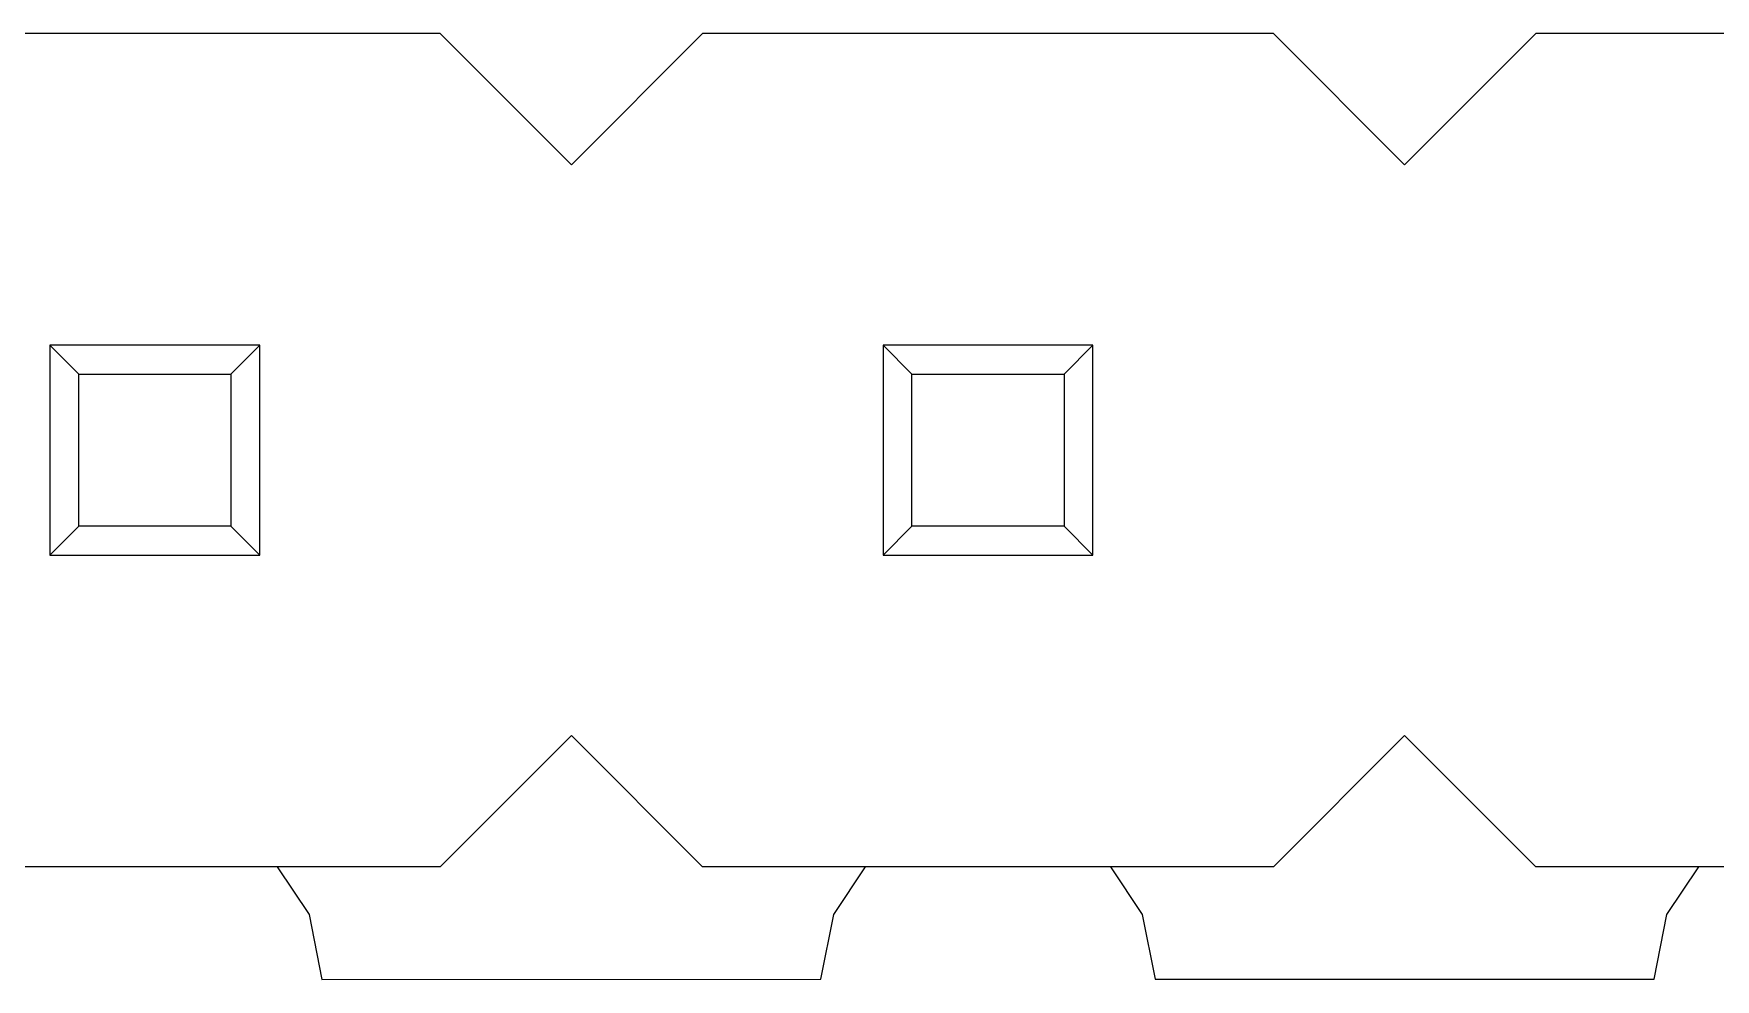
# Model space of a CAD drawing. Header units: millimetres. Extents: x 563 to 681, y 173 to 284.
# Drawn here: x 655.2 to 660.32, y 173.4 to 176.29 of the extents above; entities that cross this region are included whole.
import ezdxf

# ---------------------------------------------------------------- set-up
doc = ezdxf.new("R2010")
doc.units = ezdxf.units.MM
doc.header["$LTSCALE"] = 30.734
doc.layers.get('0').update_dxf_attribs({"linetype": 'CONTINUOUS'})

msp = doc.modelspace()

# ---------------------------------------------------------------- linework, layer by layer
at = {"linetype": 'Continuous'}
for p, q in [((656.4355, 176.2854), (654.6955, 176.2854)), ((656.4355, 176.2854), (656.8355, 175.8854)), ((656.8355, 175.8854), (657.2355, 176.2854)), ((658.9755, 176.2854), (657.2355, 176.2854)), ((658.9755, 176.2854), (659.3755, 175.8854)), ((659.3755, 175.8854), (659.7755, 176.2854)), ((661.5155, 176.2854), (659.7755, 176.2854)), ((655.8855, 175.3354), (655.2455, 175.3354)), ((655.3336, 175.2472), (655.2455, 175.3354)), ((655.2455, 175.3354), (655.2455, 174.6954)), ((655.8855, 175.3354), (655.7973, 175.2472)), ((655.8855, 174.6954), (655.8855, 175.3354)), ((658.4255, 175.3354), (657.7855, 175.3354)), ((657.8736, 175.2472), (657.7855, 175.3354)), ((657.7855, 175.3354), (657.7855, 174.6954)), ((658.4255, 175.3354), (658.3373, 175.2472)), ((658.4255, 174.6954), (658.4255, 175.3354)), ((655.3336, 175.2472), (655.7973, 175.2472)), ((655.3336, 174.7836), (655.3336, 175.2472)), ((655.7973, 175.2472), (655.7973, 174.7836)), ((657.8736, 175.2472), (658.3373, 175.2472)), ((657.8736, 174.7836), (657.8736, 175.2472)), ((658.3373, 175.2472), (658.3373, 174.7836)), ((655.3336, 174.7836), (655.2455, 174.6954)), ((655.7973, 174.7836), (655.3336, 174.7836)), ((655.8855, 174.6954), (655.7973, 174.7836)), ((657.8736, 174.7836), (657.7855, 174.6954)), ((658.3373, 174.7836), (657.8736, 174.7836)), ((658.4255, 174.6954), (658.3373, 174.7836)), ((655.2455, 174.6954), (655.8855, 174.6954)), ((657.7855, 174.6954), (658.4255, 174.6954)), ((656.8355, 174.1454), (656.4355, 173.7454)), ((657.2355, 173.7454), (656.8355, 174.1454)), ((659.3755, 174.1454), (658.9755, 173.7454)), ((659.7755, 173.7454), (659.3755, 174.1454)), ((656.4355, 173.7454), (654.6955, 173.7454)), ((656.0365, 173.6005), (655.9396, 173.7454)), ((658.9755, 173.7454), (657.2355, 173.7454)), ((657.7313, 173.7454), (657.6345, 173.6005)), ((658.5765, 173.6005), (658.4796, 173.7454)), ((661.5155, 173.7454), (659.7755, 173.7454)), ((660.2713, 173.7454), (660.1745, 173.6005)), ((656.0759, 173.4023), (656.0365, 173.6005)), ((657.6345, 173.6005), (657.5951, 173.4025)), ((658.6158, 173.4027), (658.5765, 173.6005)), ((660.1745, 173.6005), (660.1352, 173.4028)), ((656.0747, 173.4023), (657.5962, 173.4025)), ((658.6147, 173.4027), (660.1362, 173.4028))]:
    msp.add_line(p, q, dxfattribs=at)

doc.saveas('drawing.dxf')
